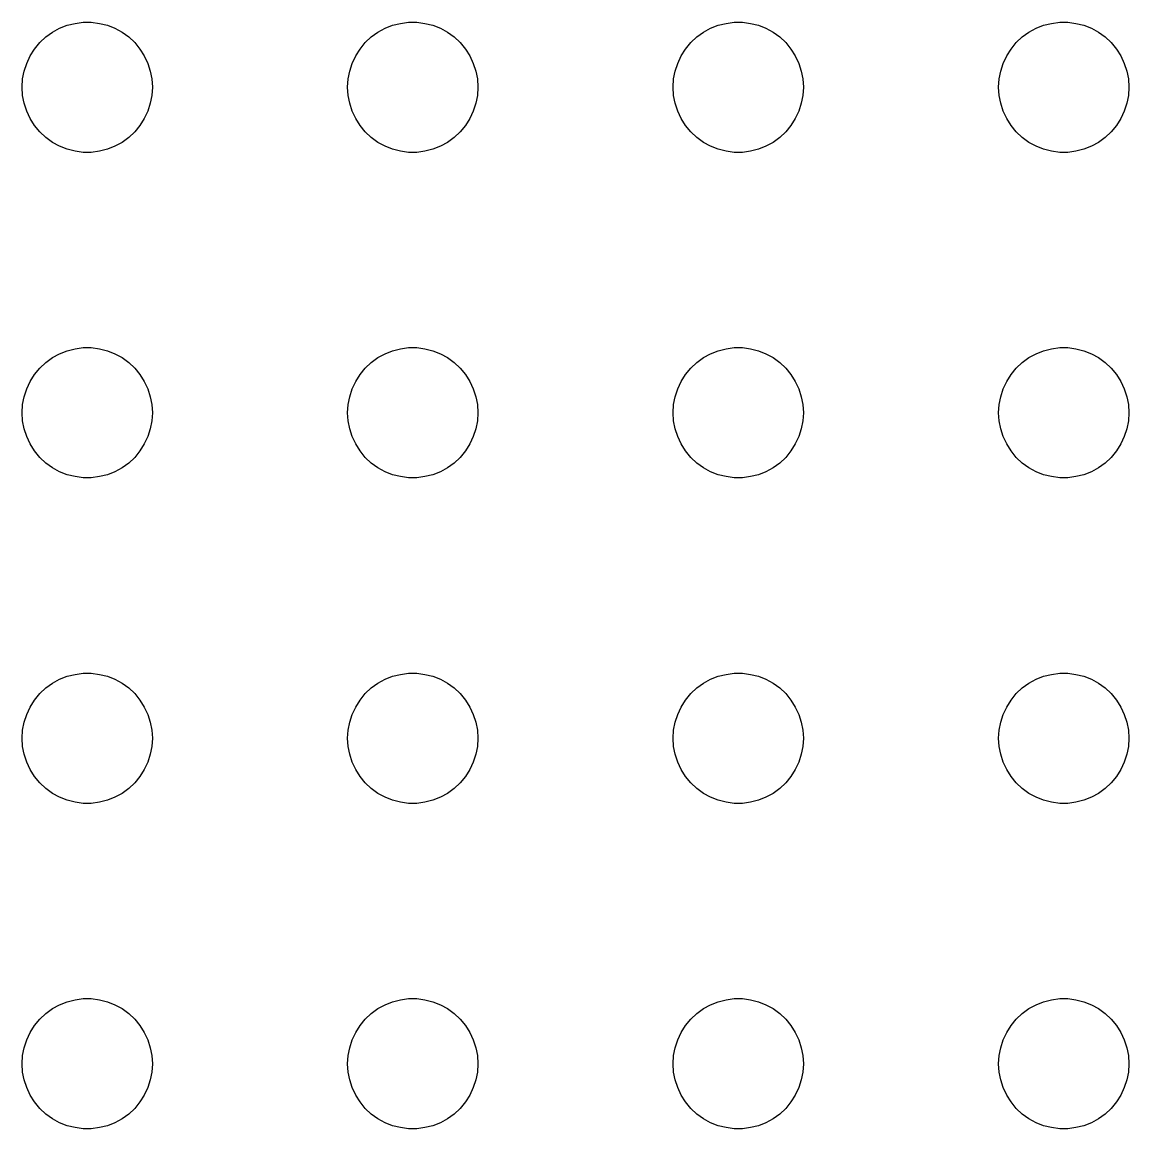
# Model space of a CAD drawing. Header units: metres. Extents: x -134 to 134, y 518 to 1078.
# Drawn here: x -99 to -73.5, y 1024.5 to 1050 of the extents above; entities that cross this region are included whole.
import ezdxf

# ---------------------------------------------------------------- set-up
doc = ezdxf.new("R2010")
doc.units = ezdxf.units.M

msp = doc.modelspace()

# ---------------------------------------------------------------- linework, layer by layer
for p, q in [((-98.3037, 1049.77), (-98.1387, 1049.86)), ((-98.1387, 1049.86), (-97.9635, 1049.93)), ((-97.9635, 1049.93), (-97.7811, 1049.97)), ((-97.7811, 1049.97), (-97.5942, 1050)), ((-97.5942, 1050), (-97.4058, 1050)), ((-97.4058, 1050), (-97.2189, 1049.97)), ((-97.2189, 1049.97), (-97.0365, 1049.93)), ((-97.0365, 1049.93), (-96.8613, 1049.86)), ((-96.8613, 1049.86), (-96.6963, 1049.77)), ((-90.8037, 1049.77), (-90.6387, 1049.86)), ((-90.6387, 1049.86), (-90.4635, 1049.93)), ((-90.4635, 1049.93), (-90.2811, 1049.97)), ((-90.2811, 1049.97), (-90.0942, 1050)), ((-90.0942, 1050), (-89.9058, 1050)), ((-89.9058, 1050), (-89.7189, 1049.97)), ((-89.7189, 1049.97), (-89.5365, 1049.93)), ((-89.5365, 1049.93), (-89.3613, 1049.86)), ((-89.3613, 1049.86), (-89.1963, 1049.77)), ((-83.3037, 1049.77), (-83.1387, 1049.86)), ((-83.1387, 1049.86), (-82.9635, 1049.93)), ((-82.9635, 1049.93), (-82.7811, 1049.97)), ((-82.7811, 1049.97), (-82.5942, 1050)), ((-82.5942, 1050), (-82.4058, 1050)), ((-82.4058, 1050), (-82.2189, 1049.97)), ((-82.2189, 1049.97), (-82.0365, 1049.93)), ((-82.0365, 1049.93), (-81.8613, 1049.86)), ((-81.8613, 1049.86), (-81.6963, 1049.77)), ((-75.8037, 1049.77), (-75.6387, 1049.86)), ((-75.6387, 1049.86), (-75.4635, 1049.93)), ((-75.4635, 1049.93), (-75.2811, 1049.97)), ((-75.2811, 1049.97), (-75.0942, 1050)), ((-75.0942, 1050), (-74.9058, 1050)), ((-74.9058, 1050), (-74.7189, 1049.97)), ((-74.7189, 1049.97), (-74.5365, 1049.93)), ((-74.5365, 1049.93), (-74.3613, 1049.86)), ((-74.3613, 1049.86), (-74.1963, 1049.77)), ((-98.5934, 1049.53), (-98.4561, 1049.66)), ((-98.4561, 1049.66), (-98.3037, 1049.77)), ((-96.6963, 1049.77), (-96.5439, 1049.66)), ((-96.5439, 1049.66), (-96.4065, 1049.53)), ((-91.0934, 1049.53), (-90.9561, 1049.66)), ((-90.9561, 1049.66), (-90.8037, 1049.77)), ((-89.1963, 1049.77), (-89.0439, 1049.66)), ((-89.0439, 1049.66), (-88.9065, 1049.53)), ((-83.5934, 1049.53), (-83.4561, 1049.66)), ((-83.4561, 1049.66), (-83.3037, 1049.77)), ((-81.6963, 1049.77), (-81.5439, 1049.66)), ((-81.5439, 1049.66), (-81.4065, 1049.53)), ((-76.0934, 1049.53), (-75.9561, 1049.66)), ((-75.9561, 1049.66), (-75.8037, 1049.77)), ((-74.1963, 1049.77), (-74.0439, 1049.66)), ((-74.0439, 1049.66), (-73.9065, 1049.53)), ((-98.8145, 1049.22), (-98.7135, 1049.38)), ((-98.7135, 1049.38), (-98.5934, 1049.53)), ((-96.4065, 1049.53), (-96.2865, 1049.38)), ((-96.2865, 1049.38), (-96.1855, 1049.22)), ((-91.3145, 1049.22), (-91.2135, 1049.38)), ((-91.2135, 1049.38), (-91.0934, 1049.53)), ((-88.9065, 1049.53), (-88.7865, 1049.38)), ((-88.7865, 1049.38), (-88.6855, 1049.22)), ((-83.8145, 1049.22), (-83.7135, 1049.38)), ((-83.7135, 1049.38), (-83.5934, 1049.53)), ((-81.4065, 1049.53), (-81.2865, 1049.38)), ((-81.2865, 1049.38), (-81.1855, 1049.22)), ((-76.3145, 1049.22), (-76.2135, 1049.38)), ((-76.2135, 1049.38), (-76.0934, 1049.53)), ((-73.9065, 1049.53), (-73.7865, 1049.38)), ((-73.7865, 1049.38), (-73.6855, 1049.22)), ((-98.8947, 1049.05), (-98.8145, 1049.22)), ((-96.1855, 1049.22), (-96.1053, 1049.05)), ((-91.3947, 1049.05), (-91.3145, 1049.22)), ((-88.6855, 1049.22), (-88.6053, 1049.05)), ((-83.8947, 1049.05), (-83.8145, 1049.22)), ((-81.1855, 1049.22), (-81.1053, 1049.05)), ((-76.3947, 1049.05), (-76.3145, 1049.22)), ((-73.6855, 1049.22), (-73.6053, 1049.05)), ((-98.9882, 1048.69), (-98.9529, 1048.87)), ((-98.9529, 1048.87), (-98.8947, 1049.05)), ((-96.1053, 1049.05), (-96.0471, 1048.87)), ((-96.0471, 1048.87), (-96.0118, 1048.69)), ((-91.4882, 1048.69), (-91.4529, 1048.87)), ((-91.4529, 1048.87), (-91.3947, 1049.05)), ((-88.6053, 1049.05), (-88.5471, 1048.87)), ((-88.5471, 1048.87), (-88.5118, 1048.69)), ((-83.9882, 1048.69), (-83.9529, 1048.87)), ((-83.9529, 1048.87), (-83.8947, 1049.05)), ((-81.1053, 1049.05), (-81.0471, 1048.87)), ((-81.0471, 1048.87), (-81.0118, 1048.69)), ((-76.4882, 1048.69), (-76.4529, 1048.87)), ((-76.4529, 1048.87), (-76.3947, 1049.05)), ((-73.6053, 1049.05), (-73.5471, 1048.87)), ((-73.5471, 1048.87), (-73.5118, 1048.69)), ((-99, 1048.5), (-98.9882, 1048.69)), ((-96.0118, 1048.69), (-96, 1048.5)), ((-91.5, 1048.5), (-91.4882, 1048.69)), ((-88.5118, 1048.69), (-88.5, 1048.5)), ((-84, 1048.5), (-83.9882, 1048.69)), ((-81.0118, 1048.69), (-81, 1048.5)), ((-76.5, 1048.5), (-76.4882, 1048.69)), ((-73.5118, 1048.69), (-73.5, 1048.5)), ((-98.9882, 1048.31), (-99, 1048.5)), ((-98.9529, 1048.13), (-98.9882, 1048.31)), ((-96.0118, 1048.31), (-96.0471, 1048.13)), ((-96, 1048.5), (-96.0118, 1048.31)), ((-91.4882, 1048.31), (-91.5, 1048.5)), ((-91.4529, 1048.13), (-91.4882, 1048.31)), ((-88.5118, 1048.31), (-88.5471, 1048.13)), ((-88.5, 1048.5), (-88.5118, 1048.31)), ((-83.9882, 1048.31), (-84, 1048.5)), ((-83.9529, 1048.13), (-83.9882, 1048.31)), ((-81.0118, 1048.31), (-81.0471, 1048.13)), ((-81, 1048.5), (-81.0118, 1048.31)), ((-76.4882, 1048.31), (-76.5, 1048.5)), ((-76.4529, 1048.13), (-76.4882, 1048.31)), ((-73.5118, 1048.31), (-73.5471, 1048.13)), ((-73.5, 1048.5), (-73.5118, 1048.31)), ((-98.8947, 1047.95), (-98.9529, 1048.13)), ((-96.0471, 1048.13), (-96.1053, 1047.95)), ((-91.3947, 1047.95), (-91.4529, 1048.13)), ((-88.5471, 1048.13), (-88.6053, 1047.95)), ((-83.8947, 1047.95), (-83.9529, 1048.13)), ((-81.0471, 1048.13), (-81.1053, 1047.95)), ((-76.3947, 1047.95), (-76.4529, 1048.13)), ((-73.5471, 1048.13), (-73.6053, 1047.95)), ((-98.8145, 1047.78), (-98.8947, 1047.95)), ((-96.1053, 1047.95), (-96.1855, 1047.78)), ((-91.3145, 1047.78), (-91.3947, 1047.95)), ((-88.6053, 1047.95), (-88.6855, 1047.78)), ((-83.8145, 1047.78), (-83.8947, 1047.95)), ((-81.1053, 1047.95), (-81.1855, 1047.78)), ((-76.3145, 1047.78), (-76.3947, 1047.95)), ((-73.6053, 1047.95), (-73.6855, 1047.78)), ((-98.7135, 1047.62), (-98.8145, 1047.78)), ((-98.5934, 1047.47), (-98.7135, 1047.62)), ((-96.2865, 1047.62), (-96.4065, 1047.47)), ((-96.1855, 1047.78), (-96.2865, 1047.62)), ((-91.2135, 1047.62), (-91.3145, 1047.78)), ((-91.0934, 1047.47), (-91.2135, 1047.62)), ((-88.7865, 1047.62), (-88.9065, 1047.47)), ((-88.6855, 1047.78), (-88.7865, 1047.62)), ((-83.7135, 1047.62), (-83.8145, 1047.78)), ((-83.5934, 1047.47), (-83.7135, 1047.62)), ((-81.2865, 1047.62), (-81.4065, 1047.47)), ((-81.1855, 1047.78), (-81.2865, 1047.62)), ((-76.2135, 1047.62), (-76.3145, 1047.78)), ((-76.0934, 1047.47), (-76.2135, 1047.62)), ((-73.7865, 1047.62), (-73.9065, 1047.47)), ((-73.6855, 1047.78), (-73.7865, 1047.62)), ((-98.4561, 1047.34), (-98.5934, 1047.47)), ((-98.3037, 1047.23), (-98.4561, 1047.34)), ((-96.5439, 1047.34), (-96.6963, 1047.23)), ((-96.4065, 1047.47), (-96.5439, 1047.34)), ((-90.9561, 1047.34), (-91.0934, 1047.47)), ((-90.8037, 1047.23), (-90.9561, 1047.34)), ((-89.0439, 1047.34), (-89.1963, 1047.23)), ((-88.9065, 1047.47), (-89.0439, 1047.34)), ((-83.4561, 1047.34), (-83.5934, 1047.47)), ((-83.3037, 1047.23), (-83.4561, 1047.34)), ((-81.5439, 1047.34), (-81.6963, 1047.23)), ((-81.4065, 1047.47), (-81.5439, 1047.34)), ((-75.9561, 1047.34), (-76.0934, 1047.47)), ((-75.8037, 1047.23), (-75.9561, 1047.34)), ((-74.0439, 1047.34), (-74.1963, 1047.23)), ((-73.9065, 1047.47), (-74.0439, 1047.34)), ((-98.1387, 1047.14), (-98.3037, 1047.23)), ((-97.9635, 1047.07), (-98.1387, 1047.14)), ((-97.7811, 1047.03), (-97.9635, 1047.07)), ((-97.5942, 1047), (-97.7811, 1047.03)), ((-97.2189, 1047.03), (-97.4058, 1047)), ((-97.0365, 1047.07), (-97.2189, 1047.03)), ((-96.8613, 1047.14), (-97.0365, 1047.07)), ((-96.6963, 1047.23), (-96.8613, 1047.14)), ((-90.6387, 1047.14), (-90.8037, 1047.23)), ((-90.4635, 1047.07), (-90.6387, 1047.14)), ((-90.2811, 1047.03), (-90.4635, 1047.07)), ((-90.0942, 1047), (-90.2811, 1047.03)), ((-89.7189, 1047.03), (-89.9058, 1047)), ((-89.5365, 1047.07), (-89.7189, 1047.03)), ((-89.3613, 1047.14), (-89.5365, 1047.07)), ((-89.1963, 1047.23), (-89.3613, 1047.14)), ((-83.1387, 1047.14), (-83.3037, 1047.23)), ((-82.9635, 1047.07), (-83.1387, 1047.14)), ((-82.7811, 1047.03), (-82.9635, 1047.07)), ((-82.5942, 1047), (-82.7811, 1047.03)), ((-82.2189, 1047.03), (-82.4058, 1047)), ((-82.0365, 1047.07), (-82.2189, 1047.03)), ((-81.8613, 1047.14), (-82.0365, 1047.07)), ((-81.6963, 1047.23), (-81.8613, 1047.14)), ((-75.6387, 1047.14), (-75.8037, 1047.23)), ((-75.4635, 1047.07), (-75.6387, 1047.14)), ((-75.2811, 1047.03), (-75.4635, 1047.07)), ((-75.0942, 1047), (-75.2811, 1047.03)), ((-74.7189, 1047.03), (-74.9058, 1047)), ((-74.5365, 1047.07), (-74.7189, 1047.03)), ((-74.3613, 1047.14), (-74.5365, 1047.07)), ((-74.1963, 1047.23), (-74.3613, 1047.14)), ((-97.4058, 1047), (-97.5942, 1047)), ((-89.9058, 1047), (-90.0942, 1047)), ((-82.4058, 1047), (-82.5942, 1047)), ((-74.9058, 1047), (-75.0942, 1047)), ((-97.9635, 1042.43), (-97.7811, 1042.47)), ((-97.7811, 1042.47), (-97.5942, 1042.5)), ((-97.5942, 1042.5), (-97.4058, 1042.5)), ((-97.4058, 1042.5), (-97.2189, 1042.47)), ((-97.2189, 1042.47), (-97.0365, 1042.43)), ((-90.4635, 1042.43), (-90.2811, 1042.47)), ((-90.2811, 1042.47), (-90.0942, 1042.5)), ((-90.0942, 1042.5), (-89.9058, 1042.5)), ((-89.9058, 1042.5), (-89.7189, 1042.47)), ((-89.7189, 1042.47), (-89.5365, 1042.43)), ((-82.9635, 1042.43), (-82.7811, 1042.47)), ((-82.7811, 1042.47), (-82.5942, 1042.5)), ((-82.5942, 1042.5), (-82.4058, 1042.5)), ((-82.4058, 1042.5), (-82.2189, 1042.47)), ((-82.2189, 1042.47), (-82.0365, 1042.43)), ((-75.4635, 1042.43), (-75.2811, 1042.47)), ((-75.2811, 1042.47), (-75.0942, 1042.5)), ((-75.0942, 1042.5), (-74.9058, 1042.5)), ((-74.9058, 1042.5), (-74.7189, 1042.47)), ((-74.7189, 1042.47), (-74.5365, 1042.43)), ((-98.4561, 1042.16), (-98.3037, 1042.27)), ((-98.3037, 1042.27), (-98.1387, 1042.36)), ((-98.1387, 1042.36), (-97.9635, 1042.43)), ((-97.0365, 1042.43), (-96.8613, 1042.36)), ((-96.8613, 1042.36), (-96.6963, 1042.27)), ((-96.6963, 1042.27), (-96.5439, 1042.16)), ((-90.9561, 1042.16), (-90.8037, 1042.27)), ((-90.8037, 1042.27), (-90.6387, 1042.36)), ((-90.6387, 1042.36), (-90.4635, 1042.43)), ((-89.5365, 1042.43), (-89.3613, 1042.36)), ((-89.3613, 1042.36), (-89.1963, 1042.27)), ((-89.1963, 1042.27), (-89.0439, 1042.16)), ((-83.4561, 1042.16), (-83.3037, 1042.27)), ((-83.3037, 1042.27), (-83.1387, 1042.36)), ((-83.1387, 1042.36), (-82.9635, 1042.43)), ((-82.0365, 1042.43), (-81.8613, 1042.36)), ((-81.8613, 1042.36), (-81.6963, 1042.27)), ((-81.6963, 1042.27), (-81.5439, 1042.16)), ((-75.9561, 1042.16), (-75.8037, 1042.27)), ((-75.8037, 1042.27), (-75.6387, 1042.36)), ((-75.6387, 1042.36), (-75.4635, 1042.43)), ((-74.5365, 1042.43), (-74.3613, 1042.36)), ((-74.3613, 1042.36), (-74.1963, 1042.27)), ((-74.1963, 1042.27), (-74.0439, 1042.16)), ((-98.7135, 1041.88), (-98.5934, 1042.03)), ((-98.5934, 1042.03), (-98.4561, 1042.16)), ((-96.5439, 1042.16), (-96.4065, 1042.03)), ((-96.4065, 1042.03), (-96.2865, 1041.88)), ((-91.2135, 1041.88), (-91.0934, 1042.03)), ((-91.0934, 1042.03), (-90.9561, 1042.16)), ((-89.0439, 1042.16), (-88.9065, 1042.03)), ((-88.9065, 1042.03), (-88.7865, 1041.88)), ((-83.7135, 1041.88), (-83.5934, 1042.03)), ((-83.5934, 1042.03), (-83.4561, 1042.16)), ((-81.5439, 1042.16), (-81.4065, 1042.03)), ((-81.4065, 1042.03), (-81.2865, 1041.88)), ((-76.2135, 1041.88), (-76.0934, 1042.03)), ((-76.0934, 1042.03), (-75.9561, 1042.16)), ((-74.0439, 1042.16), (-73.9065, 1042.03)), ((-73.9065, 1042.03), (-73.7865, 1041.88)), ((-98.8947, 1041.55), (-98.8145, 1041.72)), ((-98.8145, 1041.72), (-98.7135, 1041.88)), ((-96.2865, 1041.88), (-96.1855, 1041.72)), ((-96.1855, 1041.72), (-96.1053, 1041.55)), ((-91.3947, 1041.55), (-91.3145, 1041.72)), ((-91.3145, 1041.72), (-91.2135, 1041.88)), ((-88.7865, 1041.88), (-88.6855, 1041.72)), ((-88.6855, 1041.72), (-88.6053, 1041.55)), ((-83.8947, 1041.55), (-83.8145, 1041.72)), ((-83.8145, 1041.72), (-83.7135, 1041.88)), ((-81.2865, 1041.88), (-81.1855, 1041.72)), ((-81.1855, 1041.72), (-81.1053, 1041.55)), ((-76.3947, 1041.55), (-76.3145, 1041.72)), ((-76.3145, 1041.72), (-76.2135, 1041.88)), ((-73.7865, 1041.88), (-73.6855, 1041.72)), ((-73.6855, 1041.72), (-73.6053, 1041.55)), ((-98.9529, 1041.37), (-98.8947, 1041.55)), ((-96.1053, 1041.55), (-96.0471, 1041.37)), ((-91.4529, 1041.37), (-91.3947, 1041.55)), ((-88.6053, 1041.55), (-88.5471, 1041.37)), ((-83.9529, 1041.37), (-83.8947, 1041.55)), ((-81.1053, 1041.55), (-81.0471, 1041.37)), ((-76.4529, 1041.37), (-76.3947, 1041.55)), ((-73.6053, 1041.55), (-73.5471, 1041.37)), ((-99, 1041), (-98.9882, 1041.19)), ((-98.9882, 1041.19), (-98.9529, 1041.37)), ((-96.0471, 1041.37), (-96.0118, 1041.19)), ((-96.0118, 1041.19), (-96, 1041)), ((-91.5, 1041), (-91.4882, 1041.19)), ((-91.4882, 1041.19), (-91.4529, 1041.37)), ((-88.5471, 1041.37), (-88.5118, 1041.19)), ((-88.5118, 1041.19), (-88.5, 1041)), ((-84, 1041), (-83.9882, 1041.19)), ((-83.9882, 1041.19), (-83.9529, 1041.37)), ((-81.0471, 1041.37), (-81.0118, 1041.19)), ((-81.0118, 1041.19), (-81, 1041)), ((-76.5, 1041), (-76.4882, 1041.19)), ((-76.4882, 1041.19), (-76.4529, 1041.37)), ((-73.5471, 1041.37), (-73.5118, 1041.19)), ((-73.5118, 1041.19), (-73.5, 1041)), ((-98.9882, 1040.81), (-99, 1041)), ((-96, 1041), (-96.0118, 1040.81)), ((-91.4882, 1040.81), (-91.5, 1041)), ((-88.5, 1041), (-88.5118, 1040.81)), ((-83.9882, 1040.81), (-84, 1041)), ((-81, 1041), (-81.0118, 1040.81)), ((-76.4882, 1040.81), (-76.5, 1041)), ((-73.5, 1041), (-73.5118, 1040.81)), ((-98.9529, 1040.63), (-98.9882, 1040.81)), ((-96.0118, 1040.81), (-96.0471, 1040.63)), ((-91.4529, 1040.63), (-91.4882, 1040.81)), ((-88.5118, 1040.81), (-88.5471, 1040.63)), ((-83.9529, 1040.63), (-83.9882, 1040.81)), ((-81.0118, 1040.81), (-81.0471, 1040.63)), ((-76.4529, 1040.63), (-76.4882, 1040.81)), ((-73.5118, 1040.81), (-73.5471, 1040.63)), ((-98.8947, 1040.45), (-98.9529, 1040.63)), ((-98.8145, 1040.28), (-98.8947, 1040.45)), ((-96.1053, 1040.45), (-96.1855, 1040.28)), ((-96.0471, 1040.63), (-96.1053, 1040.45)), ((-91.3947, 1040.45), (-91.4529, 1040.63)), ((-91.3145, 1040.28), (-91.3947, 1040.45)), ((-88.6053, 1040.45), (-88.6855, 1040.28)), ((-88.5471, 1040.63), (-88.6053, 1040.45)), ((-83.8947, 1040.45), (-83.9529, 1040.63)), ((-83.8145, 1040.28), (-83.8947, 1040.45)), ((-81.1053, 1040.45), (-81.1855, 1040.28)), ((-81.0471, 1040.63), (-81.1053, 1040.45)), ((-76.3947, 1040.45), (-76.4529, 1040.63)), ((-76.3145, 1040.28), (-76.3947, 1040.45)), ((-73.6053, 1040.45), (-73.6855, 1040.28)), ((-73.5471, 1040.63), (-73.6053, 1040.45)), ((-98.7135, 1040.12), (-98.8145, 1040.28)), ((-96.1855, 1040.28), (-96.2865, 1040.12)), ((-91.2135, 1040.12), (-91.3145, 1040.28)), ((-88.6855, 1040.28), (-88.7865, 1040.12)), ((-83.7135, 1040.12), (-83.8145, 1040.28)), ((-81.1855, 1040.28), (-81.2865, 1040.12)), ((-76.2135, 1040.12), (-76.3145, 1040.28)), ((-73.6855, 1040.28), (-73.7865, 1040.12)), ((-98.5934, 1039.97), (-98.7135, 1040.12)), ((-98.4561, 1039.84), (-98.5934, 1039.97)), ((-96.4065, 1039.97), (-96.5439, 1039.84)), ((-96.2865, 1040.12), (-96.4065, 1039.97)), ((-91.0934, 1039.97), (-91.2135, 1040.12)), ((-90.9561, 1039.84), (-91.0934, 1039.97)), ((-88.9065, 1039.97), (-89.0439, 1039.84)), ((-88.7865, 1040.12), (-88.9065, 1039.97)), ((-83.5934, 1039.97), (-83.7135, 1040.12)), ((-83.4561, 1039.84), (-83.5934, 1039.97)), ((-81.4065, 1039.97), (-81.5439, 1039.84)), ((-81.2865, 1040.12), (-81.4065, 1039.97)), ((-76.0934, 1039.97), (-76.2135, 1040.12)), ((-75.9561, 1039.84), (-76.0934, 1039.97)), ((-73.9065, 1039.97), (-74.0439, 1039.84)), ((-73.7865, 1040.12), (-73.9065, 1039.97)), ((-98.3037, 1039.73), (-98.4561, 1039.84)), ((-98.1387, 1039.64), (-98.3037, 1039.73)), ((-97.9635, 1039.57), (-98.1387, 1039.64)), ((-96.8613, 1039.64), (-97.0365, 1039.57)), ((-96.6963, 1039.73), (-96.8613, 1039.64)), ((-96.5439, 1039.84), (-96.6963, 1039.73)), ((-90.8037, 1039.73), (-90.9561, 1039.84)), ((-90.6387, 1039.64), (-90.8037, 1039.73)), ((-90.4635, 1039.57), (-90.6387, 1039.64)), ((-89.3613, 1039.64), (-89.5365, 1039.57)), ((-89.1963, 1039.73), (-89.3613, 1039.64)), ((-89.0439, 1039.84), (-89.1963, 1039.73)), ((-83.3037, 1039.73), (-83.4561, 1039.84)), ((-83.1387, 1039.64), (-83.3037, 1039.73)), ((-82.9635, 1039.57), (-83.1387, 1039.64)), ((-81.8613, 1039.64), (-82.0365, 1039.57)), ((-81.6963, 1039.73), (-81.8613, 1039.64)), ((-81.5439, 1039.84), (-81.6963, 1039.73)), ((-75.8037, 1039.73), (-75.9561, 1039.84)), ((-75.6387, 1039.64), (-75.8037, 1039.73)), ((-75.4635, 1039.57), (-75.6387, 1039.64)), ((-74.3613, 1039.64), (-74.5365, 1039.57)), ((-74.1963, 1039.73), (-74.3613, 1039.64)), ((-74.0439, 1039.84), (-74.1963, 1039.73)), ((-97.7811, 1039.53), (-97.9635, 1039.57)), ((-97.5942, 1039.5), (-97.7811, 1039.53)), ((-97.4058, 1039.5), (-97.5942, 1039.5)), ((-97.2189, 1039.53), (-97.4058, 1039.5)), ((-97.0365, 1039.57), (-97.2189, 1039.53)), ((-90.2811, 1039.53), (-90.4635, 1039.57)), ((-90.0942, 1039.5), (-90.2811, 1039.53)), ((-89.9058, 1039.5), (-90.0942, 1039.5)), ((-89.7189, 1039.53), (-89.9058, 1039.5)), ((-89.5365, 1039.57), (-89.7189, 1039.53)), ((-82.7811, 1039.53), (-82.9635, 1039.57)), ((-82.5942, 1039.5), (-82.7811, 1039.53)), ((-82.4058, 1039.5), (-82.5942, 1039.5)), ((-82.2189, 1039.53), (-82.4058, 1039.5)), ((-82.0365, 1039.57), (-82.2189, 1039.53)), ((-75.2811, 1039.53), (-75.4635, 1039.57)), ((-75.0942, 1039.5), (-75.2811, 1039.53)), ((-74.9058, 1039.5), (-75.0942, 1039.5)), ((-74.7189, 1039.53), (-74.9058, 1039.5)), ((-74.5365, 1039.57), (-74.7189, 1039.53)), ((-98.3037, 1034.77), (-98.1387, 1034.86)), ((-98.1387, 1034.86), (-97.9635, 1034.93)), ((-97.9635, 1034.93), (-97.7811, 1034.97)), ((-97.7811, 1034.97), (-97.5942, 1035)), ((-97.5942, 1035), (-97.4058, 1035)), ((-97.4058, 1035), (-97.2189, 1034.97)), ((-97.2189, 1034.97), (-97.0365, 1034.93)), ((-97.0365, 1034.93), (-96.8613, 1034.86)), ((-96.8613, 1034.86), (-96.6963, 1034.77)), ((-90.8037, 1034.77), (-90.6387, 1034.86)), ((-90.6387, 1034.86), (-90.4635, 1034.93)), ((-90.4635, 1034.93), (-90.2811, 1034.97)), ((-90.2811, 1034.97), (-90.0942, 1035)), ((-90.0942, 1035), (-89.9058, 1035)), ((-89.9058, 1035), (-89.7189, 1034.97)), ((-89.7189, 1034.97), (-89.5365, 1034.93)), ((-89.5365, 1034.93), (-89.3613, 1034.86)), ((-89.3613, 1034.86), (-89.1963, 1034.77)), ((-83.3037, 1034.77), (-83.1387, 1034.86)), ((-83.1387, 1034.86), (-82.9635, 1034.93)), ((-82.9635, 1034.93), (-82.7811, 1034.97)), ((-82.7811, 1034.97), (-82.5942, 1035)), ((-82.5942, 1035), (-82.4058, 1035)), ((-82.4058, 1035), (-82.2189, 1034.97)), ((-82.2189, 1034.97), (-82.0365, 1034.93)), ((-82.0365, 1034.93), (-81.8613, 1034.86)), ((-81.8613, 1034.86), (-81.6963, 1034.77)), ((-75.8037, 1034.77), (-75.6387, 1034.86)), ((-75.6387, 1034.86), (-75.4635, 1034.93)), ((-75.4635, 1034.93), (-75.2811, 1034.97)), ((-75.2811, 1034.97), (-75.0942, 1035)), ((-75.0942, 1035), (-74.9058, 1035)), ((-74.9058, 1035), (-74.7189, 1034.97)), ((-74.7189, 1034.97), (-74.5365, 1034.93)), ((-74.5365, 1034.93), (-74.3613, 1034.86)), ((-74.3613, 1034.86), (-74.1963, 1034.77)), ((-98.5934, 1034.53), (-98.4561, 1034.66)), ((-98.4561, 1034.66), (-98.3037, 1034.77)), ((-96.6963, 1034.77), (-96.5439, 1034.66)), ((-96.5439, 1034.66), (-96.4065, 1034.53)), ((-91.0934, 1034.53), (-90.9561, 1034.66)), ((-90.9561, 1034.66), (-90.8037, 1034.77)), ((-89.1963, 1034.77), (-89.0439, 1034.66)), ((-89.0439, 1034.66), (-88.9065, 1034.53)), ((-83.5934, 1034.53), (-83.4561, 1034.66)), ((-83.4561, 1034.66), (-83.3037, 1034.77)), ((-81.6963, 1034.77), (-81.5439, 1034.66)), ((-81.5439, 1034.66), (-81.4065, 1034.53)), ((-76.0934, 1034.53), (-75.9561, 1034.66)), ((-75.9561, 1034.66), (-75.8037, 1034.77)), ((-74.1963, 1034.77), (-74.0439, 1034.66)), ((-74.0439, 1034.66), (-73.9065, 1034.53)), ((-98.8145, 1034.22), (-98.7135, 1034.38)), ((-98.7135, 1034.38), (-98.5934, 1034.53)), ((-96.4065, 1034.53), (-96.2865, 1034.38)), ((-96.2865, 1034.38), (-96.1855, 1034.22)), ((-91.3145, 1034.22), (-91.2135, 1034.38)), ((-91.2135, 1034.38), (-91.0934, 1034.53)), ((-88.9065, 1034.53), (-88.7865, 1034.38)), ((-88.7865, 1034.38), (-88.6855, 1034.22)), ((-83.8145, 1034.22), (-83.7135, 1034.38)), ((-83.7135, 1034.38), (-83.5934, 1034.53)), ((-81.4065, 1034.53), (-81.2865, 1034.38)), ((-81.2865, 1034.38), (-81.1855, 1034.22)), ((-76.3145, 1034.22), (-76.2135, 1034.38)), ((-76.2135, 1034.38), (-76.0934, 1034.53)), ((-73.9065, 1034.53), (-73.7865, 1034.38)), ((-73.7865, 1034.38), (-73.6855, 1034.22)), ((-98.9529, 1033.87), (-98.8947, 1034.05)), ((-98.8947, 1034.05), (-98.8145, 1034.22)), ((-96.1855, 1034.22), (-96.1053, 1034.05)), ((-96.1053, 1034.05), (-96.0471, 1033.87)), ((-91.4529, 1033.87), (-91.3947, 1034.05)), ((-91.3947, 1034.05), (-91.3145, 1034.22)), ((-88.6855, 1034.22), (-88.6053, 1034.05)), ((-88.6053, 1034.05), (-88.5471, 1033.87)), ((-83.9529, 1033.87), (-83.8947, 1034.05)), ((-83.8947, 1034.05), (-83.8145, 1034.22)), ((-81.1855, 1034.22), (-81.1053, 1034.05)), ((-81.1053, 1034.05), (-81.0471, 1033.87)), ((-76.4529, 1033.87), (-76.3947, 1034.05)), ((-76.3947, 1034.05), (-76.3145, 1034.22)), ((-73.6855, 1034.22), (-73.6053, 1034.05)), ((-73.6053, 1034.05), (-73.5471, 1033.87)), ((-98.9882, 1033.69), (-98.9529, 1033.87)), ((-96.0471, 1033.87), (-96.0118, 1033.69)), ((-91.4882, 1033.69), (-91.4529, 1033.87)), ((-88.5471, 1033.87), (-88.5118, 1033.69)), ((-83.9882, 1033.69), (-83.9529, 1033.87)), ((-81.0471, 1033.87), (-81.0118, 1033.69)), ((-76.4882, 1033.69), (-76.4529, 1033.87)), ((-73.5471, 1033.87), (-73.5118, 1033.69)), ((-99, 1033.5), (-98.9882, 1033.69)), ((-96.0118, 1033.69), (-96, 1033.5)), ((-91.5, 1033.5), (-91.4882, 1033.69)), ((-88.5118, 1033.69), (-88.5, 1033.5)), ((-84, 1033.5), (-83.9882, 1033.69)), ((-81.0118, 1033.69), (-81, 1033.5)), ((-76.5, 1033.5), (-76.4882, 1033.69)), ((-73.5118, 1033.69), (-73.5, 1033.5)), ((-98.9882, 1033.31), (-99, 1033.5)), ((-98.9529, 1033.13), (-98.9882, 1033.31)), ((-96.0118, 1033.31), (-96.0471, 1033.13)), ((-96, 1033.5), (-96.0118, 1033.31)), ((-91.4882, 1033.31), (-91.5, 1033.5)), ((-91.4529, 1033.13), (-91.4882, 1033.31)), ((-88.5118, 1033.31), (-88.5471, 1033.13)), ((-88.5, 1033.5), (-88.5118, 1033.31)), ((-83.9882, 1033.31), (-84, 1033.5)), ((-83.9529, 1033.13), (-83.9882, 1033.31)), ((-81.0118, 1033.31), (-81.0471, 1033.13)), ((-81, 1033.5), (-81.0118, 1033.31)), ((-76.4882, 1033.31), (-76.5, 1033.5)), ((-76.4529, 1033.13), (-76.4882, 1033.31)), ((-73.5118, 1033.31), (-73.5471, 1033.13)), ((-73.5, 1033.5), (-73.5118, 1033.31)), ((-98.8947, 1032.95), (-98.9529, 1033.13)), ((-96.0471, 1033.13), (-96.1053, 1032.95)), ((-91.3947, 1032.95), (-91.4529, 1033.13)), ((-88.5471, 1033.13), (-88.6053, 1032.95)), ((-83.8947, 1032.95), (-83.9529, 1033.13)), ((-81.0471, 1033.13), (-81.1053, 1032.95)), ((-76.3947, 1032.95), (-76.4529, 1033.13)), ((-73.5471, 1033.13), (-73.6053, 1032.95)), ((-98.8145, 1032.78), (-98.8947, 1032.95)), ((-98.7135, 1032.62), (-98.8145, 1032.78)), ((-96.1855, 1032.78), (-96.2865, 1032.62)), ((-96.1053, 1032.95), (-96.1855, 1032.78)), ((-91.3145, 1032.78), (-91.3947, 1032.95)), ((-91.2135, 1032.62), (-91.3145, 1032.78)), ((-88.6855, 1032.78), (-88.7865, 1032.62)), ((-88.6053, 1032.95), (-88.6855, 1032.78)), ((-83.8145, 1032.78), (-83.8947, 1032.95)), ((-83.7135, 1032.62), (-83.8145, 1032.78)), ((-81.1855, 1032.78), (-81.2865, 1032.62)), ((-81.1053, 1032.95), (-81.1855, 1032.78)), ((-76.3145, 1032.78), (-76.3947, 1032.95)), ((-76.2135, 1032.62), (-76.3145, 1032.78)), ((-73.6855, 1032.78), (-73.7865, 1032.62)), ((-73.6053, 1032.95), (-73.6855, 1032.78)), ((-98.5934, 1032.47), (-98.7135, 1032.62)), ((-96.2865, 1032.62), (-96.4065, 1032.47)), ((-91.0934, 1032.47), (-91.2135, 1032.62)), ((-88.7865, 1032.62), (-88.9065, 1032.47)), ((-83.5934, 1032.47), (-83.7135, 1032.62)), ((-81.2865, 1032.62), (-81.4065, 1032.47)), ((-76.0934, 1032.47), (-76.2135, 1032.62)), ((-73.7865, 1032.62), (-73.9065, 1032.47)), ((-98.4561, 1032.34), (-98.5934, 1032.47)), ((-98.3037, 1032.23), (-98.4561, 1032.34)), ((-96.5439, 1032.34), (-96.6963, 1032.23)), ((-96.4065, 1032.47), (-96.5439, 1032.34)), ((-90.9561, 1032.34), (-91.0934, 1032.47)), ((-90.8037, 1032.23), (-90.9561, 1032.34)), ((-89.0439, 1032.34), (-89.1963, 1032.23)), ((-88.9065, 1032.47), (-89.0439, 1032.34)), ((-83.4561, 1032.34), (-83.5934, 1032.47)), ((-83.3037, 1032.23), (-83.4561, 1032.34)), ((-81.5439, 1032.34), (-81.6963, 1032.23)), ((-81.4065, 1032.47), (-81.5439, 1032.34)), ((-75.9561, 1032.34), (-76.0934, 1032.47)), ((-75.8037, 1032.23), (-75.9561, 1032.34)), ((-74.0439, 1032.34), (-74.1963, 1032.23)), ((-73.9065, 1032.47), (-74.0439, 1032.34)), ((-98.1387, 1032.14), (-98.3037, 1032.23)), ((-97.9635, 1032.07), (-98.1387, 1032.14)), ((-97.7811, 1032.03), (-97.9635, 1032.07)), ((-97.5942, 1032), (-97.7811, 1032.03)), ((-97.4058, 1032), (-97.5942, 1032)), ((-97.2189, 1032.03), (-97.4058, 1032)), ((-97.0365, 1032.07), (-97.2189, 1032.03)), ((-96.8613, 1032.14), (-97.0365, 1032.07)), ((-96.6963, 1032.23), (-96.8613, 1032.14)), ((-90.6387, 1032.14), (-90.8037, 1032.23)), ((-90.4635, 1032.07), (-90.6387, 1032.14)), ((-90.2811, 1032.03), (-90.4635, 1032.07)), ((-90.0942, 1032), (-90.2811, 1032.03)), ((-89.9058, 1032), (-90.0942, 1032)), ((-89.7189, 1032.03), (-89.9058, 1032)), ((-89.5365, 1032.07), (-89.7189, 1032.03)), ((-89.3613, 1032.14), (-89.5365, 1032.07)), ((-89.1963, 1032.23), (-89.3613, 1032.14)), ((-83.1387, 1032.14), (-83.3037, 1032.23)), ((-82.9635, 1032.07), (-83.1387, 1032.14)), ((-82.7811, 1032.03), (-82.9635, 1032.07)), ((-82.5942, 1032), (-82.7811, 1032.03)), ((-82.4058, 1032), (-82.5942, 1032)), ((-82.2189, 1032.03), (-82.4058, 1032)), ((-82.0365, 1032.07), (-82.2189, 1032.03)), ((-81.8613, 1032.14), (-82.0365, 1032.07)), ((-81.6963, 1032.23), (-81.8613, 1032.14)), ((-75.6387, 1032.14), (-75.8037, 1032.23)), ((-75.4635, 1032.07), (-75.6387, 1032.14)), ((-75.2811, 1032.03), (-75.4635, 1032.07)), ((-75.0942, 1032), (-75.2811, 1032.03)), ((-74.9058, 1032), (-75.0942, 1032)), ((-74.7189, 1032.03), (-74.9058, 1032)), ((-74.5365, 1032.07), (-74.7189, 1032.03)), ((-74.3613, 1032.14), (-74.5365, 1032.07)), ((-74.1963, 1032.23), (-74.3613, 1032.14)), ((-98.1387, 1027.36), (-97.9635, 1027.43)), ((-97.9635, 1027.43), (-97.7811, 1027.47)), ((-97.7811, 1027.47), (-97.5942, 1027.5)), ((-97.5942, 1027.5), (-97.4058, 1027.5)), ((-97.4058, 1027.5), (-97.2189, 1027.47)), ((-97.2189, 1027.47), (-97.0365, 1027.43)), ((-97.0365, 1027.43), (-96.8613, 1027.36)), ((-90.6387, 1027.36), (-90.4635, 1027.43)), ((-90.4635, 1027.43), (-90.2811, 1027.47)), ((-90.2811, 1027.47), (-90.0942, 1027.5)), ((-90.0942, 1027.5), (-89.9058, 1027.5)), ((-89.9058, 1027.5), (-89.7189, 1027.47)), ((-89.7189, 1027.47), (-89.5365, 1027.43)), ((-89.5365, 1027.43), (-89.3613, 1027.36)), ((-83.1387, 1027.36), (-82.9635, 1027.43)), ((-82.9635, 1027.43), (-82.7811, 1027.47)), ((-82.7811, 1027.47), (-82.5942, 1027.5)), ((-82.5942, 1027.5), (-82.4058, 1027.5)), ((-82.4058, 1027.5), (-82.2189, 1027.47)), ((-82.2189, 1027.47), (-82.0365, 1027.43)), ((-82.0365, 1027.43), (-81.8613, 1027.36)), ((-75.6387, 1027.36), (-75.4635, 1027.43)), ((-75.4635, 1027.43), (-75.2811, 1027.47)), ((-75.2811, 1027.47), (-75.0942, 1027.5)), ((-75.0942, 1027.5), (-74.9058, 1027.5)), ((-74.9058, 1027.5), (-74.7189, 1027.47)), ((-74.7189, 1027.47), (-74.5365, 1027.43)), ((-74.5365, 1027.43), (-74.3613, 1027.36)), ((-98.5934, 1027.03), (-98.4561, 1027.16)), ((-98.4561, 1027.16), (-98.3037, 1027.27)), ((-98.3037, 1027.27), (-98.1387, 1027.36)), ((-96.8613, 1027.36), (-96.6963, 1027.27)), ((-96.6963, 1027.27), (-96.5439, 1027.16)), ((-96.5439, 1027.16), (-96.4065, 1027.03)), ((-91.0934, 1027.03), (-90.9561, 1027.16)), ((-90.9561, 1027.16), (-90.8037, 1027.27)), ((-90.8037, 1027.27), (-90.6387, 1027.36)), ((-89.3613, 1027.36), (-89.1963, 1027.27)), ((-89.1963, 1027.27), (-89.0439, 1027.16)), ((-89.0439, 1027.16), (-88.9065, 1027.03)), ((-83.5934, 1027.03), (-83.4561, 1027.16)), ((-83.4561, 1027.16), (-83.3037, 1027.27)), ((-83.3037, 1027.27), (-83.1387, 1027.36)), ((-81.8613, 1027.36), (-81.6963, 1027.27)), ((-81.6963, 1027.27), (-81.5439, 1027.16)), ((-81.5439, 1027.16), (-81.4065, 1027.03)), ((-76.0934, 1027.03), (-75.9561, 1027.16)), ((-75.9561, 1027.16), (-75.8037, 1027.27)), ((-75.8037, 1027.27), (-75.6387, 1027.36)), ((-74.3613, 1027.36), (-74.1963, 1027.27)), ((-74.1963, 1027.27), (-74.0439, 1027.16)), ((-74.0439, 1027.16), (-73.9065, 1027.03)), ((-98.7135, 1026.88), (-98.5934, 1027.03)), ((-96.4065, 1027.03), (-96.2865, 1026.88)), ((-91.2135, 1026.88), (-91.0934, 1027.03)), ((-88.9065, 1027.03), (-88.7865, 1026.88)), ((-83.7135, 1026.88), (-83.5934, 1027.03)), ((-81.4065, 1027.03), (-81.2865, 1026.88)), ((-76.2135, 1026.88), (-76.0934, 1027.03)), ((-73.9065, 1027.03), (-73.7865, 1026.88)), ((-98.8947, 1026.55), (-98.8145, 1026.72)), ((-98.8145, 1026.72), (-98.7135, 1026.88)), ((-96.2865, 1026.88), (-96.1855, 1026.72)), ((-96.1855, 1026.72), (-96.1053, 1026.55)), ((-91.3947, 1026.55), (-91.3145, 1026.72)), ((-91.3145, 1026.72), (-91.2135, 1026.88)), ((-88.7865, 1026.88), (-88.6855, 1026.72)), ((-88.6855, 1026.72), (-88.6053, 1026.55)), ((-83.8947, 1026.55), (-83.8145, 1026.72)), ((-83.8145, 1026.72), (-83.7135, 1026.88)), ((-81.2865, 1026.88), (-81.1855, 1026.72)), ((-81.1855, 1026.72), (-81.1053, 1026.55)), ((-76.3947, 1026.55), (-76.3145, 1026.72)), ((-76.3145, 1026.72), (-76.2135, 1026.88)), ((-73.7865, 1026.88), (-73.6855, 1026.72)), ((-73.6855, 1026.72), (-73.6053, 1026.55)), ((-98.9529, 1026.37), (-98.8947, 1026.55)), ((-96.1053, 1026.55), (-96.0471, 1026.37)), ((-91.4529, 1026.37), (-91.3947, 1026.55)), ((-88.6053, 1026.55), (-88.5471, 1026.37)), ((-83.9529, 1026.37), (-83.8947, 1026.55)), ((-81.1053, 1026.55), (-81.0471, 1026.37)), ((-76.4529, 1026.37), (-76.3947, 1026.55)), ((-73.6053, 1026.55), (-73.5471, 1026.37)), ((-99, 1026), (-98.9882, 1026.19)), ((-98.9882, 1026.19), (-98.9529, 1026.37)), ((-96.0471, 1026.37), (-96.0118, 1026.19)), ((-96.0118, 1026.19), (-96, 1026)), ((-91.5, 1026), (-91.4882, 1026.19)), ((-91.4882, 1026.19), (-91.4529, 1026.37)), ((-88.5471, 1026.37), (-88.5118, 1026.19)), ((-88.5118, 1026.19), (-88.5, 1026)), ((-84, 1026), (-83.9882, 1026.19)), ((-83.9882, 1026.19), (-83.9529, 1026.37)), ((-81.0471, 1026.37), (-81.0118, 1026.19)), ((-81.0118, 1026.19), (-81, 1026)), ((-76.5, 1026), (-76.4882, 1026.19)), ((-76.4882, 1026.19), (-76.4529, 1026.37)), ((-73.5471, 1026.37), (-73.5118, 1026.19)), ((-73.5118, 1026.19), (-73.5, 1026)), ((-98.9882, 1025.81), (-99, 1026)), ((-96, 1026), (-96.0118, 1025.81)), ((-91.4882, 1025.81), (-91.5, 1026)), ((-88.5, 1026), (-88.5118, 1025.81)), ((-83.9882, 1025.81), (-84, 1026)), ((-81, 1026), (-81.0118, 1025.81)), ((-76.4882, 1025.81), (-76.5, 1026)), ((-73.5, 1026), (-73.5118, 1025.81)), ((-98.9529, 1025.63), (-98.9882, 1025.81)), ((-98.8947, 1025.45), (-98.9529, 1025.63)), ((-96.0471, 1025.63), (-96.1053, 1025.45)), ((-96.0118, 1025.81), (-96.0471, 1025.63)), ((-91.4529, 1025.63), (-91.4882, 1025.81)), ((-91.3947, 1025.45), (-91.4529, 1025.63)), ((-88.5471, 1025.63), (-88.6053, 1025.45)), ((-88.5118, 1025.81), (-88.5471, 1025.63)), ((-83.9529, 1025.63), (-83.9882, 1025.81)), ((-83.8947, 1025.45), (-83.9529, 1025.63)), ((-81.0471, 1025.63), (-81.1053, 1025.45)), ((-81.0118, 1025.81), (-81.0471, 1025.63)), ((-76.4529, 1025.63), (-76.4882, 1025.81)), ((-76.3947, 1025.45), (-76.4529, 1025.63)), ((-73.5471, 1025.63), (-73.6053, 1025.45)), ((-73.5118, 1025.81), (-73.5471, 1025.63)), ((-98.8145, 1025.28), (-98.8947, 1025.45)), ((-96.1053, 1025.45), (-96.1855, 1025.28)), ((-91.3145, 1025.28), (-91.3947, 1025.45)), ((-88.6053, 1025.45), (-88.6855, 1025.28)), ((-83.8145, 1025.28), (-83.8947, 1025.45)), ((-81.1053, 1025.45), (-81.1855, 1025.28)), ((-76.3145, 1025.28), (-76.3947, 1025.45)), ((-73.6053, 1025.45), (-73.6855, 1025.28)), ((-98.7135, 1025.12), (-98.8145, 1025.28)), ((-98.5934, 1024.97), (-98.7135, 1025.12)), ((-96.2865, 1025.12), (-96.4065, 1024.97)), ((-96.1855, 1025.28), (-96.2865, 1025.12)), ((-91.2135, 1025.12), (-91.3145, 1025.28)), ((-91.0934, 1024.97), (-91.2135, 1025.12)), ((-88.7865, 1025.12), (-88.9065, 1024.97)), ((-88.6855, 1025.28), (-88.7865, 1025.12)), ((-83.7135, 1025.12), (-83.8145, 1025.28)), ((-83.5934, 1024.97), (-83.7135, 1025.12)), ((-81.2865, 1025.12), (-81.4065, 1024.97)), ((-81.1855, 1025.28), (-81.2865, 1025.12)), ((-76.2135, 1025.12), (-76.3145, 1025.28)), ((-76.0934, 1024.97), (-76.2135, 1025.12)), ((-73.7865, 1025.12), (-73.9065, 1024.97)), ((-73.6855, 1025.28), (-73.7865, 1025.12)), ((-98.4561, 1024.84), (-98.5934, 1024.97)), ((-96.4065, 1024.97), (-96.5439, 1024.84)), ((-90.9561, 1024.84), (-91.0934, 1024.97)), ((-88.9065, 1024.97), (-89.0439, 1024.84)), ((-83.4561, 1024.84), (-83.5934, 1024.97)), ((-81.4065, 1024.97), (-81.5439, 1024.84)), ((-75.9561, 1024.84), (-76.0934, 1024.97)), ((-73.9065, 1024.97), (-74.0439, 1024.84)), ((-98.3037, 1024.73), (-98.4561, 1024.84)), ((-98.1387, 1024.64), (-98.3037, 1024.73)), ((-97.9635, 1024.57), (-98.1387, 1024.64)), ((-96.8613, 1024.64), (-97.0365, 1024.57)), ((-96.6963, 1024.73), (-96.8613, 1024.64)), ((-96.5439, 1024.84), (-96.6963, 1024.73)), ((-90.8037, 1024.73), (-90.9561, 1024.84)), ((-90.6387, 1024.64), (-90.8037, 1024.73)), ((-90.4635, 1024.57), (-90.6387, 1024.64)), ((-89.3613, 1024.64), (-89.5365, 1024.57)), ((-89.1963, 1024.73), (-89.3613, 1024.64)), ((-89.0439, 1024.84), (-89.1963, 1024.73)), ((-83.3037, 1024.73), (-83.4561, 1024.84)), ((-83.1387, 1024.64), (-83.3037, 1024.73)), ((-82.9635, 1024.57), (-83.1387, 1024.64)), ((-81.8613, 1024.64), (-82.0365, 1024.57)), ((-81.6963, 1024.73), (-81.8613, 1024.64)), ((-81.5439, 1024.84), (-81.6963, 1024.73)), ((-75.8037, 1024.73), (-75.9561, 1024.84)), ((-75.6387, 1024.64), (-75.8037, 1024.73)), ((-75.4635, 1024.57), (-75.6387, 1024.64)), ((-74.3613, 1024.64), (-74.5365, 1024.57)), ((-74.1963, 1024.73), (-74.3613, 1024.64)), ((-74.0439, 1024.84), (-74.1963, 1024.73)), ((-97.7811, 1024.53), (-97.9635, 1024.57)), ((-97.5942, 1024.5), (-97.7811, 1024.53)), ((-97.4058, 1024.5), (-97.5942, 1024.5)), ((-97.2189, 1024.53), (-97.4058, 1024.5)), ((-97.0365, 1024.57), (-97.2189, 1024.53)), ((-90.2811, 1024.53), (-90.4635, 1024.57)), ((-90.0942, 1024.5), (-90.2811, 1024.53)), ((-89.9058, 1024.5), (-90.0942, 1024.5)), ((-89.7189, 1024.53), (-89.9058, 1024.5)), ((-89.5365, 1024.57), (-89.7189, 1024.53)), ((-82.7811, 1024.53), (-82.9635, 1024.57)), ((-82.5942, 1024.5), (-82.7811, 1024.53)), ((-82.4058, 1024.5), (-82.5942, 1024.5)), ((-82.2189, 1024.53), (-82.4058, 1024.5)), ((-82.0365, 1024.57), (-82.2189, 1024.53)), ((-75.2811, 1024.53), (-75.4635, 1024.57)), ((-75.0942, 1024.5), (-75.2811, 1024.53)), ((-74.9058, 1024.5), (-75.0942, 1024.5)), ((-74.7189, 1024.53), (-74.9058, 1024.5)), ((-74.5365, 1024.57), (-74.7189, 1024.53))]:
    msp.add_line(p, q)

doc.saveas('drawing.dxf')
